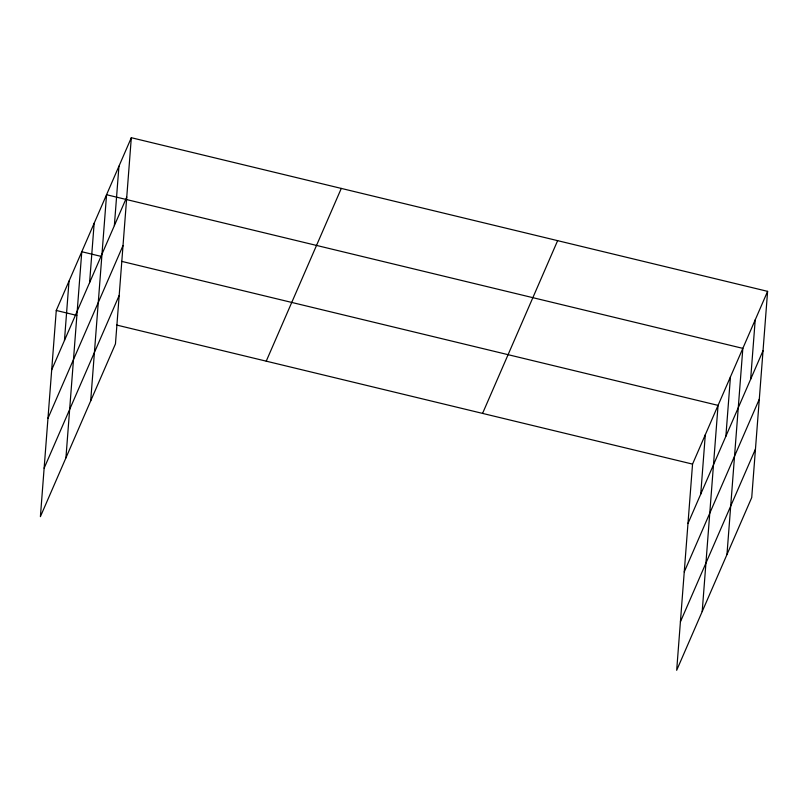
<?xml version="1.0" encoding="UTF-8"?>
<svg xmlns="http://www.w3.org/2000/svg" width="808" height="808" viewBox="0 0 808 808"><rect width="100%" height="100%" fill="white"/><g stroke="black" fill="none" stroke-linecap="round" stroke-linejoin="round"><path stroke-width="1.21" d="M131.32 137.713L56.267 310.464L40.4 516.645L115.453 343.895L131.32 137.713L767.6 291.355L751.733 497.536L676.68 670.286L692.547 464.105L767.6 291.355M64.458 340.501L69.023 281.093M65.923 457.904L81.78 251.732L101.091 256.389M89.597 282.628L94.162 223.23M90.688 400.899L106.555 194.728L742.835 348.369L726.968 554.54M114.362 225.624L118.938 166.226M700.738 494.132L705.303 434.734M702.202 611.545L718.06 405.374L121.604 261.348M725.877 436.269L730.452 376.871M750.642 379.265L755.217 319.857M51.692 369.862L126.745 197.122M47.965 418.302L123.018 245.551M44.127 468.206L119.18 295.455M266.236 361.166L341.289 188.416M482.568 413.403L557.631 240.653M687.972 523.503L763.025 350.753M684.245 571.943L759.298 399.192M680.407 621.847L755.46 449.096M56.267 310.464L76.78 315.413M116.605 325.038L692.547 464.105"/></g></svg>
